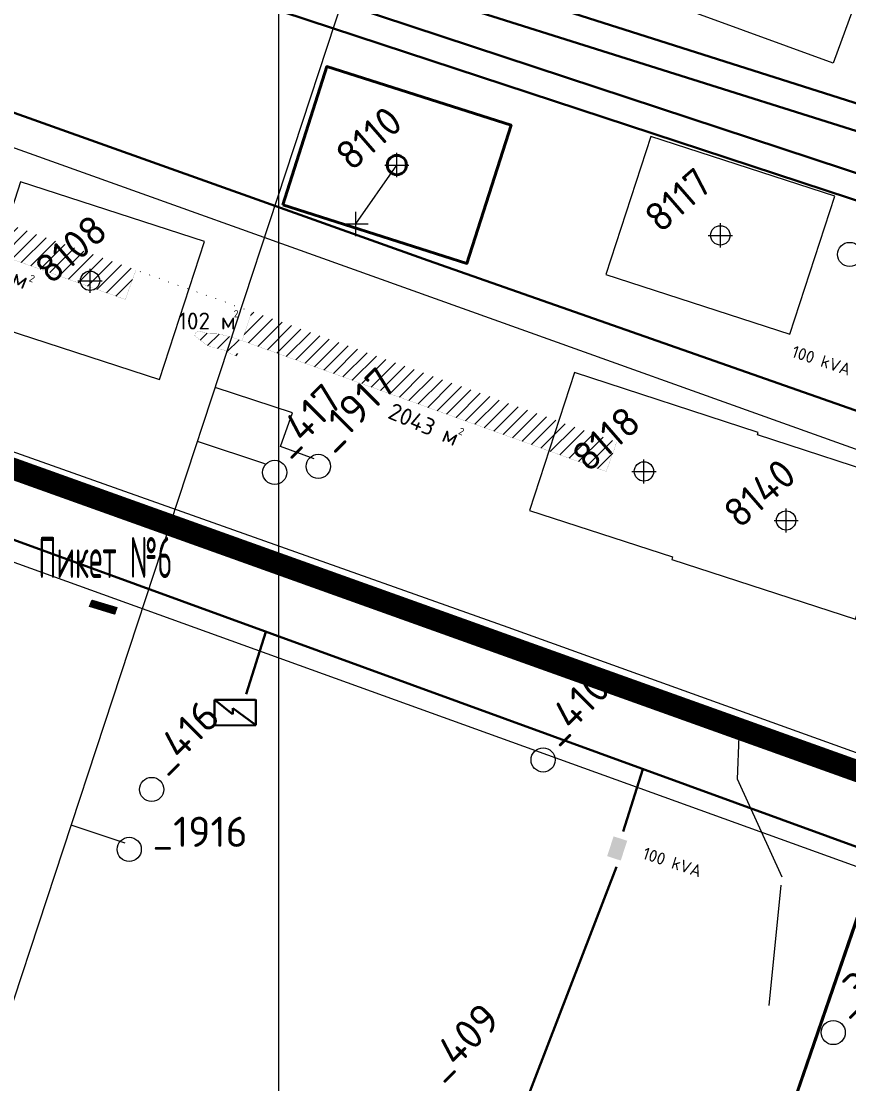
# Model space of a CAD drawing. Header units: millimetres. Extents: x 519 to 9564855, y -810 to 5021775.
# Drawn here: x 9531893.7 to 9532235.9, y 4999193.8 to 4999633.5 of the extents above; entities that cross this region are included whole.
import ezdxf

# ---------------------------------------------------------------- set-up
doc = ezdxf.new("R2010")
doc.units = ezdxf.units.MM
doc.header["$LTSCALE"] = 2
doc.header["$MEASUREMENT"] = 0
doc.header["$PDMODE"] = 2
doc.header["$PDSIZE"] = 5
doc.linetypes.add('92051501$0$GROUND2', pattern=[35, 25, -10])
doc.linetypes.add('НЕПРЕРЫВНАЯ_ЛИНИЯ', pattern=[0])
for name, color, linetype in [('Existing roads', 41, 'Continuous'), ('GRID_PULKOVO', 7, 'Continuous'), ('OilColl&Flowlines', 3, 'Continuous'), ('OLD WELLS(dr.bfr2000)', 24, 'Continuous'), ('PPLINE_WAT', 7, 'WTR_LINE'), ('ROAD_ASF', 9, 'Continuous'), ('ROAD_FIELD', 255, '92051501$0$GROUND2'), ('ROAD_GROUND', 9, 'Continuous'), ('stage 7.frame', 7, 'Continuous'), ('Скважины на 2014 год', 70, 'Continuous'), ('Скважины на 2025 год _ОСМОТР', 5, 'Continuous')]:
    doc.layers.add(name, color=color, linetype=linetype)
for name, color, linetype, lineweight in [('SteamInjInfrastructure', 25, 'Continuous', 100), ('Оптиковолоконный кабель', 220, 'CAB6', 20), ('Скважины на 2022 год', 60, 'Continuous', 13), ('Скважины на 2023 год', 201, 'Continuous', 20), ('Скважины на 2024 год-125', 10, 'Continuous', 40), ('Электро', 1, 'Continuous', 30), ('Электроснаб', 1, 'Continuous', 18), ('Электроснабжене', 1, 'Continuous', 18)]:
    doc.layers.add(name, color=color, linetype=linetype, lineweight=lineweight)
doc.styles.add('92051501$0$STANDARD', font='simplex.shx')
doc.styles.add('Elect', font='isocpeur.ttf')
doc.styles.add('GeoApp', font='', dxfattribs={"height": 1})
doc.styles.get("Standard").update_dxf_attribs({"font": 'isocpeur.ttf', "width": 0.5})
doc.styles.get('GeoApp').set_extended_font_data('D431', italic=True)
doc.linetypes.add('CAB', pattern='A,0.7,-0.43403,["K",Standard,S=0.9,R=0,X=-0.4,Y=-0.3],-0.8', length=1.93403)
doc.linetypes.add('CAB6', pattern='A,0.9,-0.9,["6",Standard,S=0.9,R=0,X=-0.8,Y=-0.4],11', length=12.8)
doc.linetypes.add('g5_122_n', pattern='A,1,-1,1.5,-0.3,["Н",GeoApp,S=1,R=0,X=0,Y=-0.5],-1.5,1.5,-1,4,-1,4,-1,3', length=20.8)
doc.linetypes.add('STM_LINE', pattern='A,0.5,-0.2,["S",92051501$0$STANDARD,S=0.1,R=0,X=-0.1,Y=-0.05],-0.05', length=0.75)
doc.linetypes.add('WTR_LINE', pattern='A,0.5,-0.2,["W",92051501$0$STANDARD,S=0.1,R=0,X=-0.1,Y=-0.05],-0.05', length=0.75)
pattern_1 = [(45, (2e-07, 3e-08), (-2.6516504294, 2.6516504294), [])]

# ---------------------------------------------------------------- blocks, each defined once
blk = doc.blocks.new('A$C80b59c50')
at = {"color": 24, "linetype": 'g5_122_n', "lineweight": 30, "ltscale": 5}
blk.add_line((83.73, -40.89, -25.78), (-70.19, -488.02, -25.78), dxfattribs=at)

msp = doc.modelspace()

# ---------------------------------------------------------------- hatches: boundary and pattern name
at = {"linetype": 'ByBlock', "lineweight": 0, "ltscale": 80}
h = msp.add_hatch(dxfattribs=at)
h.set_pattern_fill('ANSI31', color=256, scale=3, angle=3, style=0)
h.set_pattern_definition([(48, (-0.227, 0.11344), (-0.278679309554, 0.250923977385), [])])
edge = h.paths.add_edge_path()
edge.add_line((9531922.15096, 4999391.22595), (9531922.7888, 4999394.04492))
edge.add_line((9531932.3693, 4999388.14812), (9531922.15096, 4999391.22595))
edge.add_line((9531922.78763, 4999394.04529), (9531933.00596, 4999390.96746))
edge.add_line((9531933.00596, 4999390.96746), (9531932.36812, 4999388.14849))
at = {"layer": 'Existing roads', "linetype": 'ByBlock', "lineweight": 0, "ltscale": 80}
h = msp.add_hatch(dxfattribs=at)
h.set_pattern_fill('ANSI31', color=0, scale=30, style=0)
h.set_pattern_definition(pattern_1)
edge = h.paths.add_edge_path()
edge.add_line((9532778.519, 4999230.469), (9531406.804, 4999722.068))
edge.add_line((9531988.9698, 4999513.27001), (9531985.02959, 4999501.29115))
edge.add_line((9531985.02959, 4999501.29115), (9532135.5995, 4999447.17366))
edge.add_line((9532135.5995, 4999447.17366), (9532139.95261, 4999459.32019))
h = msp.add_hatch(dxfattribs=at)
h.set_pattern_fill('ANSI31', color=0, scale=30, style=0)
h.set_pattern_definition(pattern_1)
edge = h.paths.add_edge_path()
edge.add_line((9531793.51542, 4999569.26863), (9531798.02798, 4999581.86007))
edge.add_line((9531941.09132, 4999530.58864), (9531936.69892, 4999518.35317))
edge.add_line((9531936.69892, 4999518.35317), (9531793.51542, 4999569.26863))
edge.add_line((9532778.519, 4999230.469), (9531406.804, 4999722.068))
h = msp.add_hatch(dxfattribs=at)
h.set_pattern_fill('ANSI31', color=0, scale=30, style=0)
h.set_pattern_definition(pattern_1)
edge = h.paths.add_edge_path()
edge.add_line((9531785.9778, 4999571.94897), (9531748.25838, 4999585.36184))
edge.add_line((9531748.25838, 4999585.36184), (9531752.81099, 4999598.06506))
edge.add_line((9531790.46586, 4999584.57021), (9531785.9778, 4999571.94897))
edge.add_line((9532778.519, 4999230.469), (9531406.804, 4999722.068))
h = msp.add_hatch(dxfattribs=at)
h.set_pattern_fill('ANSI31', color=0, scale=30, style=0)
h.set_pattern_definition(pattern_1)
edge = h.paths.add_edge_path()
edge.add_line((9531985.02959, 4999501.29115), (9531979.88745, 4999502.9839))
edge.add_line((9531979.88745, 4999502.9839), (9531974.46763, 4999504.29429))
edge.add_line((9531974.46763, 4999504.29429), (9531971.49656, 4999504.25026))
edge.add_line((9531971.49656, 4999504.25026), (9531969.3105, 4999504.55636))
edge.add_line((9531969.3105, 4999504.55636), (9531967.8837, 4999505.25972))
edge.add_line((9531967.8837, 4999505.25972), (9531965.94462, 4999504.81844))
edge.add_line((9531965.94462, 4999504.81844), (9531965.29018, 4999503.63909))
edge.add_line((9531965.29018, 4999503.63909), (9531966.0414, 4999502.79554))
edge.add_line((9531966.0414, 4999502.79554), (9531967.60528, 4999501.53736))
edge.add_line((9531967.60528, 4999501.53736), (9531971.34293, 4999498.92991))
edge.add_line((9531971.34293, 4999498.92991), (9531977.6891, 4999497.36666))
edge.add_line((9531977.6891, 4999497.36666), (9531981.31307, 4999495.27312))
edge.add_line((9531981.31307, 4999495.27312), (9531982.94241, 4999494.94579))
at = {"layer": 'Электро', "ltscale": 0.5}
msp.add_hatch(color=256, dxfattribs=at).paths.add_polyline_path([(9532135.99036, 4999287.99371), (9532141.61273, 4999286.16765), (9532144.27487, 4999294.36429), (9532138.6525, 4999296.19035)])
at = {"layer": 'Электроснаб', "linetype": 'ByBlock', "lineweight": 0, "ltscale": 0.5}
msp.add_hatch(color=1, dxfattribs=at).paths.add_polyline_path([(9532135.99036, 4999287.99371), (9532141.61273, 4999286.16765), (9532144.27487, 4999294.36429), (9532138.6525, 4999296.19035)])
at = {"layer": 'Электроснабжене', "linetype": 'ByBlock', "lineweight": 0, "ltscale": 0.5}
msp.add_hatch(color=1, dxfattribs=at).paths.add_polyline_path([(9532135.99036, 4999287.99371), (9532141.61273, 4999286.16765), (9532144.27487, 4999294.36429), (9532138.6525, 4999296.19035)])

# ---------------------------------------------------------------- linework, layer by layer
at = {"lineweight": 0}
for p, q in [((9531921.9373, 4999391.24524), (9531923.01581, 4999393.93148)), ((9531923.01464, 4999393.93185), (9531933.23297, 4999390.85402)), ((9531932.28258, 4999388.12917), (9531921.9373, 4999391.24524)), ((9531933.23297, 4999390.85402), (9531932.28258, 4999388.12917))]:
    msp.add_line(p, q, dxfattribs=at)
at = {"layer": 'Existing roads', "color": 0, "linetype": 'ByBlock', "lineweight": 0, "ltscale": 80, "const_width": 0.05}
msp.add_lwpolyline([(9531941.09132, 4999530.58864), (9531936.69892, 4999518.35317), (9531793.51542, 4999569.26863)], dxfattribs=at)
at = {"layer": 'Existing roads', "color": 0, "linetype": 'ByBlock', "lineweight": 0, "ltscale": 80, "const_width": 0.05, "elevation": 0}
for points in [[(9531988.9698, 4999513.27001), (9531985.02959, 4999501.29115)], [(9531985.02959, 4999501.29115), (9531979.88745, 4999502.9839), (9531974.46763, 4999504.29429), (9531971.49656, 4999504.25026), (9531969.3105, 4999504.55636), (9531967.8837, 4999505.25972), (9531965.94462, 4999504.81844), (9531965.29018, 4999503.63909), (9531966.0414, 4999502.79554), (9531967.60528, 4999501.53736), (9531971.34293, 4999498.92991), (9531977.6891, 4999497.36666), (9531981.31307, 4999495.27312), (9531982.94241, 4999494.94579)], [(9531985.02959, 4999501.29115), (9532135.5995, 4999447.17366), (9532139.95261, 4999459.32019)]]:
    msp.add_lwpolyline(points, dxfattribs=at)
at = {"layer": 'GRID_PULKOVO', "lineweight": 0}
msp.add_line((9532000, 5010000), (9532000, 4992000), dxfattribs=at)
at = {"layer": 'OilColl&Flowlines', "linetype": 'ByBlock', "lineweight": 0, "ltscale": 50}
msp.add_line((9531593.58748, 4999687.40406), (9532633.13594, 4999315.37923, 0.66924), dxfattribs=at)
at = {"layer": 'OilColl&Flowlines', "lineweight": 0}
msp.add_line((9532346.5, 4999575.75), (9532165.95911, 4999050.15317), dxfattribs=at)
at = {"layer": 'OLD WELLS(dr.bfr2000)', "lineweight": 0}
for centre in [(9532236.3, 4999537), (9532016.5, 4999449.3), (9531998.5, 4999446.8), (9532109.5, 4999327.8), (9531947.6, 4999315.6), (9531947.6, 4999315.6), (9531938.3, 4999290.8), (9532229.5, 4999215)]:
    msp.add_circle(centre, 5, dxfattribs=at)
at = {"layer": 'PPLINE_WAT', "color": 5, "lineweight": 0, "ltscale": 2}
msp.add_lwpolyline([(9529678.04536, 4999710.05417), (9530509.067, 4999861.038), (9530574.027, 4999857.44), (9530635.798, 4999849.551), (9530710.92893, 4999832.69702), (9530791.425, 4999806.726), (9532887.30423, 4999049.66301), (9532891.568, 4999047.93), (9533000, 4999292.00293)], dxfattribs=at)
at = {"layer": 'ROAD_ASF', "lineweight": 0}
for points in [[(9527474.32311, 5000617.56906), (9528116.89056, 5000310.63684), (9528226.81042, 5000254.72721), (9528337.76363, 5000207.62802), (9528423.33384, 5000175.53919), (9528508.23721, 5000140.55539), (9528831.91636, 4999991.29355), (9528958.52373, 4999929.76891), (9529199.19997, 4999816.72519), (9529420.2383, 4999714.80045), (9529519.78295, 4999725.69735), (9530586.07899, 4999915.82845), (9531035.1768, 4999767.30001), (9531137.77581, 4999727.02189), (9531247.69257, 4999681.75617), (9532796.3991, 4999126.78216), (9532853.27595, 4999098.34373), (9532865.72759, 4999063.50198), (9532802.29469, 4998894.888), (9532387.6961, 4997953.31546)], [(9531558.66169, 4999563.94777), (9532794.037, 4999121.255), (9532848.437, 4999094.055), (9532859.337, 4999063.555), (9532796.737, 4998897.155), (9532382.20487, 4997955.73339)]]:
    msp.add_lwpolyline(points, dxfattribs=at)
at = {"layer": 'ROAD_FIELD', "lineweight": 0}
msp.add_lwpolyline([(9532203.02074, 4999226.2161), (9532208.337, 4999279.255), (9532189.837, 4999319.855), (9532190.5786, 4999337.50238)], dxfattribs=at)
at = {"layer": 'ROAD_GROUND', "color": 8, "lineweight": 0, "const_width": 9}
msp.add_lwpolyline([(9527473.0333, 5000614.86048), (9528115.56378, 5000307.94592), (9528225.54274, 5000252.00623), (9528336.65031, 5000204.84151), (9528422.23542, 5000172.7471), (9528507.0371, 5000137.8052), (9528830.63248, 4999988.58199), (9528957.24834, 4999927.05352), (9529197.94374, 4999814.00088), (9529419.73765, 4999711.72773), (9529520.20998, 4999722.72618), (9530585.85799, 4999912.74173), (9531034.1569, 4999764.47751), (9531136.65641, 4999724.23844), (9531246.61478, 4999678.95558), (9532795.21805, 4999124.01858), (9532850.85648, 4999096.19937), (9532862.5323, 4999063.52849), (9532799.51584, 4998896.0215), (9532384.95048, 4997954.52443)], dxfattribs=at)
at = {"layer": 'stage 7.frame', "color": 6, "linetype": 'НЕПРЕРЫВНАЯ_ЛИНИЯ', "lineweight": 0}
for p, q in [((9532005.87247, 4999471.39663), (9531973.8596, 4999481.92549, 0)), ((9532000.84333, 4999457.46895), (9532005.87247, 4999471.39663)), ((9531994.426, 4999450.396), (9531966.50874, 4999459.57768)), ((9532014.776, 4999452.438), (9532000.84333, 4999457.46895))]:
    msp.add_line(p, q, dxfattribs=at)
at = {"layer": 'stage 7.frame', "color": 3, "linetype": 'НЕПРЕРЫВНАЯ_ЛИНИЯ', "lineweight": 0}
msp.add_line((9531936.699, 4999293.39), (9531914.27678, 4999300.76442), dxfattribs=at)
at = {"layer": 'SteamInjInfrastructure', "color": 6, "linetype": 'STM_LINE', "lineweight": 0, "ltscale": 15}
msp.add_line((9531806.7208, 4998973.79613, 0), (9532067.41901, 4999766.36146, 0), dxfattribs=at)
at = {"layer": 'Оптиковолоконный кабель', "linetype": 'CAB', "lineweight": 0, "ltscale": 0.5, "elevation": -37.2261}
msp.add_lwpolyline([(9534217.7939, 4997630.0899), (9533869.2489, 4997728.4439), (9533518.5075, 4997826.5581), (9532813.3617, 4998024.5259), (9532539.2376, 4998104.3616), (9532472.6436, 4998126.0021), (9532470.4211, 4998139.4908), (9532699.1827, 4998659.6071), (9532863.5241, 4999041.1755), (9532870.8227, 4999081.1421), (9532851.5813, 4999108.5696), (9532818.6079, 4999121.6734), (9532531.8171, 4999225.3627), (9532095.0405, 4999382.6577), (9531675.2934, 4999531.54), (9531490.1621, 4999598.2241), (9531158.3562, 4999721.9177)], dxfattribs=at)
at = {"layer": 'Скважины на 2014 год', "color": 0, "linetype": 'ByBlock', "lineweight": 0}
msp.add_lwpolyline([(9532200.59892, 4999711.86725), (9532256.94497, 4999691.24877), (9532229.45367, 4999616.12069), (9532173.10761, 4999636.73918), (9532200.59892, 4999711.86725)], dxfattribs=at)
at = {"layer": 'Скважины на 2022 год', "color": 0, "linetype": 'ByBlock', "lineweight": 0}
msp.add_lwpolyline([(9532135.48723, 4999528.72898), (9532211.57175, 4999504.00762), (9532230.11277, 4999561.07102), (9532154.02825, 4999585.79238)], close=True, dxfattribs=at)
for points in [[(9532198.16165, 4999462.29038), (9532198.51277, 4999463.37102), (9532122.42825, 4999488.09238), (9532103.88723, 4999431.02898), (9532163.03835, 4999411.80962)], [(9532163.03835, 4999411.80962), (9532162.68723, 4999410.72898), (9532238.77175, 4999386.00762), (9532257.31277, 4999443.07102), (9532198.16165, 4999462.29038)]]:
    msp.add_lwpolyline(points, dxfattribs=at)
for centre in [(9532182.8, 4999544.9), (9532151.2, 4999447.2), (9532210, 4999426.9)]:
    msp.add_circle(centre, 4, dxfattribs=at)
for p in [(9532182.8, 4999544.9), (9532151.2, 4999447.2), (9532210, 4999426.9)]:
    msp.add_point(p, dxfattribs=at)
at = {"layer": 'Скважины на 2023 год', "color": 0, "linetype": 'ByBlock', "lineweight": 0}
msp.add_lwpolyline([(9531874.80241, 4999509.94789), (9531950.88693, 4999485.22653), (9531969.42795, 4999542.28992), (9531893.34343, 4999567.01128)], close=True, dxfattribs=at)
msp.add_circle((9531922.1, 4999526.1), 4, dxfattribs=at)
msp.add_point((9531922.1, 4999526.1), dxfattribs=at)
at = {"layer": 'Скважины на 2024 год-125', "color": 6, "lineweight": 5}
msp.add_lwpolyline([(9532001.68723, 4999557.82898), (9532077.77175, 4999533.10762), (9532096.31277, 4999590.17102), (9532020.22825, 4999614.89238)], close=True, dxfattribs=at)
msp.add_point((9532049, 4999574), dxfattribs=at)
at = {"layer": 'Скважины на 2025 год _ОСМОТР', "color": 6, "linetype": 'ByBlock', "lineweight": 0}
msp.add_line((9532032.1, 4999549.6), (9532049, 4999574), dxfattribs=at)
at = {"layer": 'Скважины на 2025 год _ОСМОТР', "color": 6, "linetype": 'ByBlock', "lineweight": 40, "ltscale": 50}
msp.add_lwpolyline([(9532001.77913, 4999557.56257), (9532078.00178, 4999533.27044), (9532096.22087, 4999590.43743), (9532019.99822, 4999614.72956)], close=True, dxfattribs=at)
at = {"layer": 'Скважины на 2025 год _ОСМОТР', "color": 6, "linetype": 'ByBlock', "lineweight": 40}
msp.add_circle((9532049, 4999574), 4, dxfattribs=at)
at = {"layer": 'Скважины на 2025 год _ОСМОТР', "color": 6, "linetype": 'ByBlock', "lineweight": 0}
msp.add_point((9532032.1, 4999549.6), dxfattribs=at)
at = {"layer": 'Электро'}
for p, q in [((9532529.78826, 4999506.99141, 0), (9531954.48733, 4999690.15049, 0)), ((9531951.21941, 4999678.92053, 0), (9532530.2323, 4999496.20765, 0)), ((9531947.31153, 4999666.97249, 0), (9532382.76957, 4999523.29298, 0)), ((9532379.16957, 4999513.09298, 0), (9531943.98812, 4999656.51914, 0)), ((9531316.02564, 4999628.128, -0.00006), (9532416.65459, 4999227.14349, -0.00006)), ((9531801.20724, 4999627.514, 0), (9532061.92646, 4999534.46583, 0)), ((9532061.92646, 4999534.46583, 0), (9532246.32381, 4999469.8236, 0)), ((9531994.83119, 4999380.82348, -0.00006), (9531986.6446, 4999354.99387, -0.00006)), ((9531973.5125, 4999352.61381, 0), (9531990.56093, 4999352.71814, 0)), ((9531973.5772, 4999342.04146, 0), (9531973.5125, 4999352.61381, 0)), ((9531990.46368, 4999352.61969, 0), (9531973.86808, 4999352.51813, 0)), ((9531973.86808, 4999352.51813, 0), (9531981.07986, 4999346.6909, 0)), ((9531990.65818, 4999352.81659, 0), (9531990.72288, 4999342.24424, 0)), ((9531981.17711, 4999346.78935, 0), (9531981.16257, 4999349.16458, 0)), ((9531981.16257, 4999349.16458, 0), (9531990.48724, 4999342.27568, 0)), ((9531990.62563, 4999342.14579, 0), (9531973.5772, 4999342.04146, 0)), ((9532150.79955, 4999324.00061, -0.00006), (9532142.61296, 4999298.171, -0.00006)), ((9532046.38377, 4999041.08953, 0), (9532139.82857, 4999283.53098, 0))]:
    msp.add_line(p, q, dxfattribs=at)
at = {"layer": 'Электроснаб', "color": 1, "linetype": 'ByBlock', "lineweight": 0}
for p, q in [((9532529.78826, 4999506.99141, 0), (9531954.48733, 4999690.15049, 0)), ((9531951.21941, 4999678.92053, 0), (9532530.2323, 4999496.20765, 0)), ((9531947.31153, 4999666.97249, 0), (9532382.76957, 4999523.29298, 0)), ((9532379.16957, 4999513.09298, 0), (9531943.98812, 4999656.51914, 0)), ((9531316.02564, 4999628.128, -0.00006), (9532416.65459, 4999227.14349, -0.00006)), ((9531801.20724, 4999627.514, 0), (9532061.92646, 4999534.46583, 0)), ((9532061.92646, 4999534.46583, 0), (9532246.32381, 4999469.8236, 0)), ((9531994.83119, 4999380.82348, -0.00006), (9531986.6446, 4999354.99387, -0.00006)), ((9531973.5125, 4999352.61381, 0), (9531990.56093, 4999352.71814, 0)), ((9531973.5772, 4999342.04146, 0), (9531973.5125, 4999352.61381, 0)), ((9531990.46368, 4999352.61969, 0), (9531973.86808, 4999352.51813, 0)), ((9531973.86808, 4999352.51813, 0), (9531981.07986, 4999346.6909, 0)), ((9531990.65818, 4999352.81659, 0), (9531990.72288, 4999342.24424, 0)), ((9531981.17711, 4999346.78935, 0), (9531981.16257, 4999349.16458, 0)), ((9531981.16257, 4999349.16458, 0), (9531990.48724, 4999342.27568, 0)), ((9531990.62563, 4999342.14579, 0), (9531973.5772, 4999342.04146, 0)), ((9532150.79955, 4999324.00061, -0.00006), (9532142.61296, 4999298.171, -0.00006)), ((9532046.38377, 4999041.08953, 0), (9532139.82857, 4999283.53098, 0))]:
    msp.add_line(p, q, dxfattribs=at)
at = {"layer": 'Электроснабжене', "color": 1, "linetype": 'ByBlock', "lineweight": 0}
for p, q in [((9532529.78826, 4999506.99141, 0), (9531954.48733, 4999690.15049, 0)), ((9531951.21941, 4999678.92053, 0), (9532530.2323, 4999496.20765, 0)), ((9531947.31153, 4999666.97249, 0), (9532382.76957, 4999523.29298, 0)), ((9532379.16957, 4999513.09298, 0), (9531943.98812, 4999656.51914, 0)), ((9531316.02564, 4999628.128, -0.00006), (9532416.65459, 4999227.14349, -0.00006)), ((9531994.83119, 4999380.82348, -0.00006), (9531986.6446, 4999354.99387, -0.00006)), ((9531973.5125, 4999352.61381, 0), (9531990.56093, 4999352.71814, 0)), ((9531973.5772, 4999342.04146, 0), (9531973.5125, 4999352.61381, 0)), ((9531990.46368, 4999352.61969, 0), (9531973.86808, 4999352.51813, 0)), ((9531973.86808, 4999352.51813, 0), (9531981.07986, 4999346.6909, 0)), ((9531990.65818, 4999352.81659, 0), (9531990.72288, 4999342.24424, 0)), ((9531981.17711, 4999346.78935, 0), (9531981.16257, 4999349.16458, 0)), ((9531981.16257, 4999349.16458, 0), (9531990.48724, 4999342.27568, 0)), ((9531990.62563, 4999342.14579, 0), (9531973.5772, 4999342.04146, 0)), ((9532150.79955, 4999324.00061, -0.00006), (9532142.61296, 4999298.171, -0.00006)), ((9532046.38377, 4999041.08953, 0), (9532139.82857, 4999283.53098, 0))]:
    msp.add_line(p, q, dxfattribs=at)
at = {"layer": 'Электроснабжене', "color": 1, "lineweight": 0, "ltscale": 50}
for p, q in [((9531801.20724, 4999627.514, 0), (9532061.92646, 4999534.46583, 0)), ((9532061.92646, 4999534.46583, 0), (9532246.32381, 4999469.8236, 0))]:
    msp.add_line(p, q, dxfattribs=at)

# ---------------------------------------------------------------- block references
at = {"color": 6, "linetype": 'ByBlock', "lineweight": 50}
msp.add_blockref('A$C80b59c50', (9532236.3, 4999537), dxfattribs=at)

# ---------------------------------------------------------------- texts
at = {"linetype": 'ByBlock', "lineweight": 0, "ltscale": 80, "insert": (9531900.74233, 4999420.02447), "char_height": 16.949534, "attachment_point": 1}
msp.add_mtext('Пикет №6 ', dxfattribs=at)
at = {"layer": 'Existing roads', "color": 0, "linetype": 'ByBlock', "lineweight": 0, "ltscale": 80}
for s, height, rotation, p in [('2039 м', 7, 338.3096091, (9531866.73817, 4999533.62485)), ('2', 3, 338.3096091, (9531896.59431, 4999526.02211)), ('2043 м', 7, 336.8937585, (9532044.8193, 4999469.43234)), ('2', 3, 336.8937585, (9532074.18322, 4999462.80059))]:
    msp.add_text(s, height=height, rotation=rotation, dxfattribs=at).set_placement(p)
for s, height, p in [('102 м', 7, (9531958.66288, 4999505.93533)), ('2', 3, (9531981.54197, 4999510.93424))]:
    msp.add_text(s, height=height, dxfattribs=at).set_placement(p)
at = {"layer": 'OLD WELLS(dr.bfr2000)', "lineweight": 0, "style": 'Elect'}
for s, rotation, p in [(' _1917', 44.9999999, (9532016.5, 4999449.3)), (' _417', 44.9999999, (9531998.5, 4999446.8)), (' _410', 44.9999999, (9532109.5, 4999327.8)), (' _416', 44.9999999, (9531947.6, 4999315.6)), (' _416', 44.9999999, (9531947.6, 4999315.6)), (' _1916', 0.033569, (9531940.00211, 4999291.81339)), (' _397', 44.9999999, (9532229.5, 4999215)), (' _409', 44.9999999, (9532061.8, 4999188.6))]:
    msp.add_text(s, height=12.5, rotation=rotation, dxfattribs=at).set_placement(p)
at = {"layer": 'Скважины на 2022 год', "color": 0, "linetype": 'ByBlock', "lineweight": 0, "style": 'Elect'}
for s, p in [('8117', (9532158.0569, 4999545.35905)), ('8118', (9532128.1213, 4999446.25856)), ('8140', (9532190.76599, 4999423.076))]:
    msp.add_text(s, height=12, rotation=41, dxfattribs=at).set_placement(p)
at = {"layer": 'Скважины на 2023 год', "color": 0, "linetype": 'ByBlock', "lineweight": 0, "style": 'Elect'}
msp.add_text('8108', height=12, rotation=41, dxfattribs=at).set_placement((9531905.91425, 4999524.05812))
at = {"layer": 'Скважины на 2025 год _ОСМОТР', "color": 6, "linetype": 'ByBlock', "lineweight": 40, "style": 'Elect'}
msp.add_text('8110', height=12, rotation=41, dxfattribs=at).set_placement((9532030.27179, 4999570.97442))
at = {"layer": 'Электро'}
for p in [(9532211.90182, 4999494.68037, -0.00006), (9532150.21981, 4999287.06323, -0.00006)]:
    msp.add_text('100 kVA', height=5, rotation=341.691556, dxfattribs=at).set_placement(p)
at = {"layer": 'Электроснаб', "color": 1, "linetype": 'ByBlock', "lineweight": 0}
for p in [(9532211.90182, 4999494.68037, -0.00006), (9532150.21981, 4999287.06323, -0.00006)]:
    msp.add_text('100 kVA', height=5, rotation=341.691556, dxfattribs=at).set_placement(p)
at = {"layer": 'Электроснабжене', "color": 1, "linetype": 'ByBlock', "lineweight": 0}
for p in [(9532211.90182, 4999494.68037, -0.00006), (9532150.21981, 4999287.06323, -0.00006)]:
    msp.add_text('100 kVA', height=5, rotation=341.691556, dxfattribs=at).set_placement(p)

doc.saveas('drawing.dxf')
